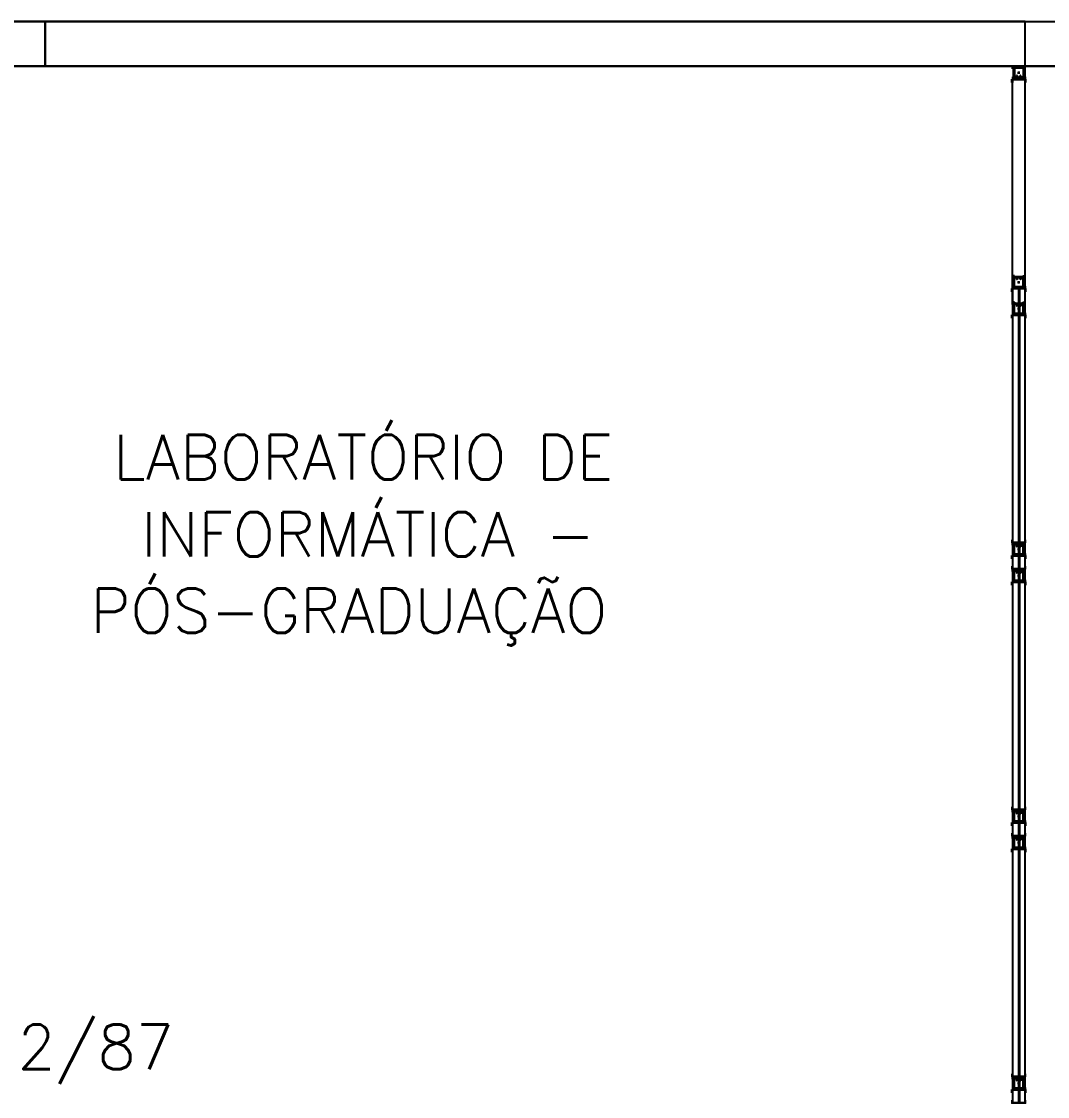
# Model space of a CAD drawing. Header units: millimetres. Extents: x 2280 to 2568, y 1267 to 1403.
# Drawn here: x 2294.126 to 2298.737, y 1353.548 to 1358.378 of the extents above; entities that cross this region are included whole.
import ezdxf

# ---------------------------------------------------------------- set-up
doc = ezdxf.new("R2010")
doc.units = ezdxf.units.MM
for name, color, linetype in [('2', 2, 'Continuous'), ('6', 6, 'Continuous'), ('ALV', 2, 'Continuous'), ('DIV', 2, 'Continuous'), ('ENDEREÇO NOVO', 2, 'Continuous'), ('ESTRUT', 2, 'Continuous'), ('PL-Áreas-Depto', 2, 'Continuous'), ('REVISÃO', 6, 'Continuous'), ('TEXTO', 2, 'Continuous')]:
    doc.layers.add(name, color=color, linetype=linetype)
doc.layers.get('REVISÃO').off()
doc.styles.add('UNB-100', font='simplex.shx', dxfattribs={"height": 0.2})

# ---------------------------------------------------------------- blocks, each defined once
blk = doc.blocks.new('div c mtt')
at = {"layer": 'DIV'}
for p, q in [((-0.0185, 1.2285), (-0.0285, 1.2285)), ((-0.0285, 1.2185), (-0.0285, 1.2285)), ((-0.0265, 1.2185), (-0.0285, 1.2185)), ((-0.0235, 1.2265), (-0.0265, 1.2265)), ((-0.0265, 1.2265), (-0.0265, 1.2185)), ((-0.0235, 1.2265), (-0.0235, 1.1735)), ((-0.0235, 1.2215), (-0.0235, 1.2265)), ((-0.0075, 1.2215), (-0.0235, 1.2215)), ((-0.0215, 1.2265), (-0.0215, 1.2235)), ((-0.0185, 1.2265), (-0.0215, 1.2265)), ((0.0215, 1.2235), (-0.0215, 1.2235)), ((-0.0215, 1.1785), (-0.0215, 1.2215)), ((-0.0095, 1.2195), (-0.0195, 1.2195)), ((-0.0195, 1.1785), (-0.0195, 1.2195)), ((-0.0185, 1.2285), (-0.0185, 1.2265)), ((-0.0095, 1.2195), (-0.0095, 1.2115)), ((-0.0075, 1.2115), (-0.0095, 1.2115)), ((-0.0075, 1.2215), (-0.0075, 1.2115)), ((-0.0055, 1.2135), (-0.0075, 1.2135)), ((-0.0055, 1.2215), (-0.0055, 1.2135)), ((0.0055, 1.2215), (-0.0055, 1.2215)), ((0.0055, 1.2215), (0.0055, 1.2135)), ((0.0075, 1.2135), (0.0055, 1.2135)), ((0.0075, 1.2215), (0.0075, 1.2115)), ((0.0235, 1.2215), (0.0075, 1.2215)), ((0.0095, 1.2115), (0.0075, 1.2115)), ((0.0095, 1.2195), (0.0095, 1.2115)), ((0.0195, 1.2195), (0.0095, 1.2195)), ((0.0185, 1.2265), (0.0185, 1.2285)), ((0.0185, 1.2285), (0.0285, 1.2285)), ((0.0185, 1.2265), (0.0215, 1.2265)), ((0.0195, 1.1785), (0.0195, 1.2195)), ((0.0215, 1.2265), (0.0215, 1.2235)), ((0.0215, 1.1785), (0.0215, 1.2215)), ((0.0235, 1.1735), (0.0235, 1.2265)), ((0.0235, 1.2265), (0.0265, 1.2265)), ((0.0235, 1.2215), (0.0235, 1.2265)), ((0.0265, 1.2185), (0.0265, 1.2265)), ((0.0265, 1.2185), (0.0285, 1.2185)), ((0.0285, 1.2185), (0.0285, 1.2285)), ((-0.0305, 1.1571, 1.35), (-0.0305, 1.1715, 1.35)), ((-0.0305, 1.1715, 1.35), (-0.0185, 1.1715, 1.35)), ((-0.0285, 1.1815), (-0.0285, 1.1715)), ((-0.0265, 1.1815), (-0.0285, 1.1815)), ((-0.0185, 1.1715), (-0.0285, 1.1715)), ((0.0285, 1.1695, 1.35), (-0.0285, 1.1695, 1.35)), ((-0.0285, 1.1695, 1.35), (-0.0285, 1.1571, 1.35)), ((0.0285, 1.1695, 1.35), (-0.0285, 1.1695, 1.35)), ((-0.0285, 1.1695, 1.35), (-0.0285, 0.0305, 1.35)), ((-0.0265, 1.1815), (-0.0265, 1.1735)), ((-0.0235, 1.1735), (-0.0265, 1.1735)), ((-0.0215, 1.1785), (-0.0235, 1.1785)), ((-0.0235, 1.1785), (-0.0235, 1.1735)), ((-0.0215, 1.1735), (-0.0215, 1.1765)), ((0.0215, 1.1765), (-0.0215, 1.1765)), ((-0.0185, 1.1735), (-0.0215, 1.1735)), ((0.0195, 1.1785), (-0.0195, 1.1785)), ((-0.0185, 1.1715, 1.35), (-0.0185, 1.1765, 1.35)), ((-0.0185, 1.1765, 1.35), (-0.0165, 1.1765, 1.35)), ((-0.0185, 1.1715), (-0.0185, 1.1735)), ((-0.0165, 1.1765, 1.35), (-0.0165, 1.1715, 1.35)), ((-0.0165, 1.1715, 1.35), (0.0165, 1.1715, 1.35)), ((-0.0051, 1.2), (0.0051, 1.2)), ((-0.0049, 1.2), (0.0049, 1.2)), ((0, 1.1949), (0, 1.2051)), ((0, 1.1951), (0, 1.2049)), ((0.0165, 1.1715, 1.35), (0.0165, 1.1765, 1.35)), ((0.0165, 1.1765, 1.35), (0.0185, 1.1765, 1.35)), ((0.0185, 1.1765, 1.35), (0.0185, 1.1715, 1.35)), ((0.0185, 1.1735), (0.0185, 1.1715)), ((0.0185, 1.1735), (0.0215, 1.1735)), ((0.0185, 1.1715, 1.35), (0.0305, 1.1715, 1.35)), ((0.0185, 1.1715), (0.0285, 1.1715)), ((0.0235, 1.1785), (0.0215, 1.1785)), ((0.0215, 1.1735), (0.0215, 1.1765)), ((0.0235, 1.1785), (0.0235, 1.1735)), ((0.0235, 1.1735), (0.0265, 1.1735)), ((0.0265, 1.1815), (0.0285, 1.1815)), ((0.0265, 1.1735), (0.0265, 1.1815)), ((0.0285, 1.1815), (0.0285, 1.1715)), ((0.0285, 1.1571, 1.35), (0.0285, 1.1695, 1.35)), ((0.0285, 0.0305, 1.35), (0.0285, 1.1695, 1.35)), ((0.0305, 1.1715, 1.35), (0.0305, 1.1571, 1.35)), ((-0.0285, 1.1571, 1.35), (-0.0305, 1.1571, 1.35)), ((0.0305, 1.1571, 1.35), (0.0285, 1.1571, 1.35)), ((-0.0285, 0.0429, 1.35), (-0.0305, 0.0429, 1.35)), ((-0.0305, 0.0429, 1.35), (-0.0305, 0.0285, 1.35)), ((-0.0305, 0.0285, 1.35), (-0.0185, 0.0285, 1.35)), ((-0.0285, 0.0305, 1.35), (-0.0285, 0.0429, 1.35)), ((0.0285, 0.0305, 1.35), (-0.0285, 0.0305, 1.35)), ((-0.0285, 0.0305, 1.35), (0.0285, 0.0305, 1.35)), ((-0.0185, 0.0285), (-0.0285, 0.0285)), ((-0.0285, 0.0185), (-0.0285, 0.0285)), ((-0.0265, 0.0185), (-0.0285, 0.0185)), ((-0.0235, 0.0265), (-0.0265, 0.0265)), ((-0.0265, 0.0265), (-0.0265, 0.0185)), ((-0.0235, 0.0265), (-0.0235, -0.0265)), ((-0.0235, 0.0215), (-0.0235, 0.0265)), ((-0.0075, 0.0215), (-0.0235, 0.0215)), ((-0.0215, 0.0265), (-0.0215, 0.0235)), ((-0.0185, 0.0265), (-0.0215, 0.0265)), ((0.0215, 0.0235), (-0.0215, 0.0235)), ((-0.0215, -0.0215), (-0.0215, 0.0215)), ((-0.0095, 0.0195), (-0.0195, 0.0195)), ((-0.0195, -0.0215), (-0.0195, 0.0195)), ((-0.0185, 0.0285, 1.35), (-0.0185, 0.0235, 1.35)), ((-0.0185, 0.0285), (-0.0185, 0.0265)), ((-0.0185, 0.0235, 1.35), (-0.0165, 0.0235, 1.35)), ((-0.0165, 0.0235, 1.35), (-0.0165, 0.0285, 1.35)), ((-0.0165, 0.0285, 1.35), (0.0165, 0.0285, 1.35)), ((-0.0095, 0.0195), (-0.0095, 0.0115)), ((-0.0075, 0.0115), (-0.0095, 0.0115)), ((-0.0075, 0.0215), (-0.0075, 0.0115)), ((-0.0055, 0.0135), (-0.0075, 0.0135)), ((-0.0055, 0.0215), (-0.0055, 0.0135)), ((0.0055, 0.0215), (-0.0055, 0.0215)), ((-0.0049, 0), (0.0049, 0)), ((0, -0.0051), (0, 0.0051)), ((0, 0.0051), (0, -0.0051)), ((0, -0.0049), (0, 0.0049)), ((0.0055, 0.0215), (0.0055, 0.0135)), ((0.0075, 0.0135), (0.0055, 0.0135)), ((0.0075, 0.0215), (0.0075, 0.0115)), ((0.0235, 0.0215), (0.0075, 0.0215)), ((0.0095, 0.0115), (0.0075, 0.0115)), ((0.0095, 0.0195), (0.0095, 0.0115)), ((0.0195, 0.0195), (0.0095, 0.0195)), ((0.0165, 0.0285, 1.35), (0.0165, 0.0235, 1.35)), ((0.0165, 0.0235, 1.35), (0.0185, 0.0235, 1.35)), ((0.0185, 0.0235, 1.35), (0.0185, 0.0285, 1.35)), ((0.0185, 0.0285, 1.35), (0.0305, 0.0285, 1.35)), ((0.0185, 0.0265), (0.0185, 0.0285)), ((0.0185, 0.0285), (0.0285, 0.0285)), ((0.0185, 0.0265), (0.0215, 0.0265)), ((0.0195, -0.0215), (0.0195, 0.0195)), ((0.0215, 0.0265), (0.0215, 0.0235)), ((0.0215, -0.0215), (0.0215, 0.0215)), ((0.0235, -0.0265), (0.0235, 0.0265)), ((0.0235, 0.0265), (0.0265, 0.0265)), ((0.0235, 0.0215), (0.0235, 0.0265)), ((0.0265, 0.0185), (0.0265, 0.0265)), ((0.0265, 0.0185), (0.0285, 0.0185)), ((0.0305, 0.0429, 1.35), (0.0285, 0.0429, 1.35)), ((0.0285, 0.0429, 1.35), (0.0285, 0.0305, 1.35)), ((0.0285, 0.0185), (0.0285, 0.0285)), ((0.0305, 0.0285, 1.35), (0.0305, 0.0429, 1.35)), ((-0.0305, -0.0429, 1.35), (-0.0305, -0.0285, 1.35)), ((-0.0305, -0.0285, 1.35), (-0.0185, -0.0285, 1.35)), ((-0.0285, -0.0429, 1.35), (-0.0305, -0.0429, 1.35)), ((-0.0285, -0.0185), (-0.0285, -0.0285)), ((-0.0265, -0.0185), (-0.0285, -0.0185)), ((-0.0185, -0.0285), (-0.0285, -0.0285)), ((0.0285, -0.0305, 1.35), (-0.0285, -0.0305, 1.35)), ((-0.0285, -0.0305, 1.35), (-0.0285, -0.0429, 1.35)), ((0.0285, -0.0305, 1.35), (-0.0285, -0.0305, 1.35)), ((-0.0265, -0.0185), (-0.0265, -0.0265)), ((-0.0235, -0.0265), (-0.0265, -0.0265)), ((-0.0215, -0.0215), (-0.0235, -0.0215)), ((-0.0235, -0.0215), (-0.0235, -0.0265)), ((-0.0215, -0.0265), (-0.0215, -0.0235)), ((0.0215, -0.0235), (-0.0215, -0.0235)), ((-0.0185, -0.0265), (-0.0215, -0.0265)), ((0.0195, -0.0215), (-0.0195, -0.0215)), ((-0.0185, -0.0285, 1.35), (-0.0185, -0.0235, 1.35)), ((-0.0185, -0.0235, 1.35), (-0.0165, -0.0235, 1.35)), ((-0.0185, -0.0285), (-0.0185, -0.0265)), ((-0.0165, -0.0235, 1.35), (-0.0165, -0.0285, 1.35)), ((-0.0165, -0.0285, 1.35), (0.0165, -0.0285, 1.35)), ((-0.0051, 0), (0.0051, 0)), ((-0.0051, 0), (0.0051, 0)), ((0.0165, -0.0285, 1.35), (0.0165, -0.0235, 1.35)), ((0.0165, -0.0235, 1.35), (0.0185, -0.0235, 1.35)), ((0.0185, -0.0235, 1.35), (0.0185, -0.0285, 1.35)), ((0.0185, -0.0265), (0.0185, -0.0285)), ((0.0185, -0.0265), (0.0215, -0.0265)), ((0.0185, -0.0285, 1.35), (0.0305, -0.0285, 1.35)), ((0.0185, -0.0285), (0.0285, -0.0285)), ((0.0235, -0.0215), (0.0215, -0.0215)), ((0.0215, -0.0265), (0.0215, -0.0235)), ((0.0235, -0.0215), (0.0235, -0.0265)), ((0.0235, -0.0265), (0.0265, -0.0265)), ((0.0265, -0.0185), (0.0285, -0.0185)), ((0.0265, -0.0265), (0.0265, -0.0185)), ((0.0285, -0.0185), (0.0285, -0.0285)), ((0.0285, -0.0429, 1.35), (0.0285, -0.0305, 1.35)), ((0.0305, -0.0429, 1.35), (0.0285, -0.0429, 1.35)), ((0.0305, -0.0285, 1.35), (0.0305, -0.0429, 1.35))]:
    blk.add_line(p, q, dxfattribs=at)
at = {"layer": 'DIV', "color": 1}
for p, q in [((-0.0005, 1.1655, 1.35), (-0.0005, 0.0425, 1.35)), ((0.0035, 1.1655, 1.35), (-0.0005, 1.1655, 1.35)), ((0.0035, 1.1655, 1.35), (0.0035, 0.0425, 1.35)), ((0.0035, 0.0425, 1.35), (-0.0005, 0.0425, 1.35))]:
    blk.add_line(p, q, dxfattribs=at)

msp = doc.modelspace()

# ---------------------------------------------------------------- linework, layer by layer
at = {"layer": '2'}
for p, q in [((2289.3743, 1358.3784), (2303.0572, 1358.3784)), ((2294.2322, 1358.3784), (2294.0322, 1358.3784)), ((2294.2322, 1358.3784), (2303.0572, 1358.3784)), ((2294.2322, 1358.3784), (2294.2322, 1358.1784)), ((2294.2322, 1358.1784), (2294.2322, 1358.3784)), ((2303.0572, 1358.1784), (2289.3743, 1358.1784)), ((2294.0322, 1358.1784), (2294.2322, 1358.1784)), ((2294.2322, 1358.1784), (2303.0572, 1358.1784))]:
    msp.add_line(p, q, dxfattribs=at)
at = {"layer": 'ALV'}
for p, q in [((2294.2322, 1358.3784), (2300.2311, 1358.3784)), ((2294.2322, 1358.3784), (2294.2322, 1358.1784)), ((2294.2322, 1358.1784), (2300.0811, 1358.1784))]:
    msp.add_line(p, q, dxfattribs=at)
at = {"layer": 'ALV', "ltscale": 10}
for p, q in [((2298.5794, 1357.1169, -2.85), (2298.5794, 1358.105, 5.8176)), ((2298.6364, 1357.1169, -2.85), (2298.6364, 1358.1174, 5.9751))]:
    msp.add_line(p, q, dxfattribs=at)
at = {"layer": 'DIV'}
for p, q in [((2298.5774, 1358.1784), (2298.5774, 1358.1764)), ((2298.5774, 1358.1764), (2298.5894, 1358.1764)), ((2298.6364, 1358.1784), (2298.5794, 1358.1784)), ((2298.6364, 1358.1784), (2298.5794, 1358.1784)), ((2298.5794, 1358.1664, -1.35), (2298.5794, 1358.1764, -1.35)), ((2298.5894, 1358.1764, -1.35), (2298.5794, 1358.1764, -1.35)), ((2298.5844, 1358.1744, -1.35), (2298.5814, 1358.1744, -1.35)), ((2298.5814, 1358.1664, -1.35), (2298.5814, 1358.1744, -1.35)), ((2298.5844, 1358.1214, -1.35), (2298.5844, 1358.1744, -1.35)), ((2298.5844, 1358.1694, -1.35), (2298.5844, 1358.1744, -1.35)), ((2298.5894, 1358.1744, -1.35), (2298.5864, 1358.1744, -1.35)), ((2298.5864, 1358.1744, -1.35), (2298.5864, 1358.1714, -1.35)), ((2298.5894, 1358.1764), (2298.5894, 1358.1714)), ((2298.5894, 1358.1764, -1.35), (2298.5894, 1358.1744, -1.35)), ((2298.5914, 1358.1714), (2298.5914, 1358.1764)), ((2298.5914, 1358.1764), (2298.6244, 1358.1764)), ((2298.6244, 1358.1764), (2298.6244, 1358.1714)), ((2298.6264, 1358.1714), (2298.6264, 1358.1764)), ((2298.6264, 1358.1764), (2298.6384, 1358.1764)), ((2298.6264, 1358.1764, -1.35), (2298.6364, 1358.1764, -1.35)), ((2298.6264, 1358.1744, -1.35), (2298.6264, 1358.1764, -1.35)), ((2298.6264, 1358.1744, -1.35), (2298.6294, 1358.1744, -1.35)), ((2298.6294, 1358.1744, -1.35), (2298.6294, 1358.1714, -1.35)), ((2298.6314, 1358.1744, -1.35), (2298.6314, 1358.1214, -1.35)), ((2298.6314, 1358.1744, -1.35), (2298.6344, 1358.1744, -1.35)), ((2298.6314, 1358.1694, -1.35), (2298.6314, 1358.1744, -1.35)), ((2298.6344, 1358.1744, -1.35), (2298.6344, 1358.1664, -1.35)), ((2298.6364, 1358.1664, -1.35), (2298.6364, 1358.1764, -1.35)), ((2298.6384, 1358.1764), (2298.6384, 1358.1784)), ((2298.5814, 1358.1664, -1.35), (2298.5794, 1358.1664, -1.35)), ((2298.5814, 1358.1294, -1.35), (2298.5794, 1358.1294, -1.35)), ((2298.5794, 1358.1294, -1.35), (2298.5794, 1358.1194, -1.35)), ((2298.5814, 1358.1214, -1.35), (2298.5814, 1358.1294, -1.35)), ((2298.5864, 1358.1694, -1.35), (2298.5844, 1358.1694, -1.35)), ((2298.6004, 1358.1264, -1.35), (2298.5844, 1358.1264, -1.35)), ((2298.5844, 1358.1264, -1.35), (2298.5844, 1358.1214, -1.35)), ((2298.6294, 1358.1714, -1.35), (2298.5864, 1358.1714, -1.35)), ((2298.5864, 1358.1694, -1.35), (2298.5864, 1358.1264, -1.35)), ((2298.6294, 1358.1244, -1.35), (2298.5864, 1358.1244, -1.35)), ((2298.5864, 1358.1214, -1.35), (2298.5864, 1358.1244, -1.35)), ((2298.5884, 1358.1694, -1.35), (2298.5884, 1358.1284, -1.35)), ((2298.6274, 1358.1694, -1.35), (2298.5884, 1358.1694, -1.35)), ((2298.5984, 1358.1284, -1.35), (2298.5884, 1358.1284, -1.35)), ((2298.5894, 1358.1714), (2298.5914, 1358.1714)), ((2298.5894, 1358.1194), (2298.5894, 1358.1244)), ((2298.5894, 1358.1244), (2298.5914, 1358.1244)), ((2298.5914, 1358.1244), (2298.5914, 1358.1194)), ((2298.5984, 1358.1284, -1.35), (2298.5984, 1358.1364, -1.35)), ((2298.6004, 1358.1364, -1.35), (2298.5984, 1358.1364, -1.35)), ((2298.6004, 1358.1264, -1.35), (2298.6004, 1358.1364, -1.35)), ((2298.6024, 1358.1344, -1.35), (2298.6004, 1358.1344, -1.35)), ((2298.6024, 1358.1264, -1.35), (2298.6024, 1358.1344, -1.35)), ((2298.6134, 1358.1264, -1.35), (2298.6024, 1358.1264, -1.35)), ((2298.6028, 1358.1479, -1.35), (2298.613, 1358.1479, -1.35)), ((2298.6028, 1358.1479, -1.35), (2298.613, 1358.1479, -1.35)), ((2298.6029, 1358.1479, -1.35), (2298.6128, 1358.1479, -1.35)), ((2298.6079, 1358.153, -1.35), (2298.6079, 1358.1428, -1.35)), ((2298.6079, 1358.1428, -1.35), (2298.6079, 1358.153, -1.35)), ((2298.6079, 1358.1529, -1.35), (2298.6079, 1358.143, -1.35)), ((2298.6134, 1358.1264, -1.35), (2298.6134, 1358.1344, -1.35)), ((2298.6154, 1358.1344, -1.35), (2298.6134, 1358.1344, -1.35)), ((2298.6154, 1358.1264, -1.35), (2298.6154, 1358.1364, -1.35)), ((2298.6174, 1358.1364, -1.35), (2298.6154, 1358.1364, -1.35)), ((2298.6314, 1358.1264, -1.35), (2298.6154, 1358.1264, -1.35)), ((2298.6174, 1358.1284, -1.35), (2298.6174, 1358.1364, -1.35)), ((2298.6274, 1358.1284, -1.35), (2298.6174, 1358.1284, -1.35)), ((2298.6244, 1358.1714), (2298.6264, 1358.1714)), ((2298.6244, 1358.1194), (2298.6244, 1358.1244)), ((2298.6244, 1358.1244), (2298.6264, 1358.1244)), ((2298.6264, 1358.1244), (2298.6264, 1358.1194)), ((2298.6274, 1358.1694, -1.35), (2298.6274, 1358.1284, -1.35)), ((2298.6294, 1358.1694, -1.35), (2298.6294, 1358.1264, -1.35)), ((2298.6314, 1358.1694, -1.35), (2298.6294, 1358.1694, -1.35)), ((2298.6294, 1358.1214, -1.35), (2298.6294, 1358.1244, -1.35)), ((2298.6314, 1358.1264, -1.35), (2298.6314, 1358.1214, -1.35)), ((2298.6344, 1358.1664, -1.35), (2298.6364, 1358.1664, -1.35)), ((2298.6344, 1358.1294, -1.35), (2298.6364, 1358.1294, -1.35)), ((2298.6344, 1358.1294, -1.35), (2298.6344, 1358.1214, -1.35)), ((2298.6364, 1358.1294, -1.35), (2298.6364, 1358.1194, -1.35)), ((2298.5774, 1358.105), (2298.5774, 1358.1194)), ((2298.5774, 1358.1194), (2298.5894, 1358.1194)), ((2298.5794, 1358.105), (2298.5774, 1358.105)), ((2298.5894, 1358.1194, -1.35), (2298.5794, 1358.1194, -1.35)), ((2298.6364, 1358.1174), (2298.5794, 1358.1174)), ((2298.5794, 1358.1174), (2298.5794, 1358.105)), ((2298.5794, 1358.1174), (2298.6364, 1358.1174)), ((2298.5844, 1358.1214, -1.35), (2298.5814, 1358.1214, -1.35)), ((2298.5894, 1358.1214, -1.35), (2298.5864, 1358.1214, -1.35)), ((2298.5894, 1358.1194, -1.35), (2298.5894, 1358.1214, -1.35)), ((2298.5914, 1358.1194), (2298.6244, 1358.1194)), ((2298.6264, 1358.1214, -1.35), (2298.6294, 1358.1214, -1.35)), ((2298.6264, 1358.1214, -1.35), (2298.6264, 1358.1194, -1.35)), ((2298.6264, 1358.1194), (2298.6384, 1358.1194)), ((2298.6264, 1358.1194, -1.35), (2298.6364, 1358.1194, -1.35)), ((2298.6314, 1358.1214, -1.35), (2298.6344, 1358.1214, -1.35)), ((2298.6364, 1358.105), (2298.6364, 1358.1174)), ((2298.6384, 1358.105), (2298.6364, 1358.105)), ((2298.6384, 1358.1194), (2298.6384, 1358.105))]:
    msp.add_line(p, q, dxfattribs=at)
at = {"layer": 'ESTRUT'}
msp.add_lwpolyline([(2294.2322, 1358.3784), (2294.0322, 1358.3784), (2294.0322, 1358.1784), (2294.2322, 1358.1784)], close=True, dxfattribs=at)
at = {"layer": 'PL-Áreas-Depto'}
msp.add_lwpolyline([(2300.2322, 1339.9584), (2300.2322, 1340.1784), (2298.6364, 1340.1784), (2298.6364, 1358.3784), (2291.2322, 1358.3784), (2282.0322, 1358.3784), (2282.0322, 1358.1234), (2281.9922, 1358.1234), (2281.9922, 1352.4334), (2282.0322, 1352.4334), (2282.0322, 1352.1234), (2281.9922, 1352.1234), (2281.9922, 1346.4334), (2282.0322, 1346.4334), (2282.0322, 1346.1234), (2281.9922, 1346.1234), (2281.9922, 1340.4334), (2282.0322, 1340.4334), (2282.0322, 1340.1784), (2285.0322, 1340.1784), (2285.0322, 1339.9584)], dxfattribs=at)

# ---------------------------------------------------------------- block references
at = {"layer": '6'}
msp.add_blockref('div c mtt', (2298.6079, 1352.4069), dxfattribs=at)
at = {"layer": 'DIV'}
for p in [(2298.6079, 1356.0069), (2298.6079, 1354.8069), (2298.6079, 1353.6069)]:
    msp.add_blockref('div c mtt', p, dxfattribs=at)
at = {"layer": 'REVISÃO'}
for p in [(2298.6079, 1355.8884, -2.85), (2298.6079, 1354.6884, -2.85), (2298.6079, 1353.4884, -2.85)]:
    msp.add_blockref('div c mtt', p, dxfattribs=at)

# ---------------------------------------------------------------- texts
at = {"layer": 'ENDEREÇO NOVO', "style": 'UNB-100'}
msp.add_text('A1-12/87', height=0.2, dxfattribs=at).set_placement((2293.3882, 1353.6707, 0.7456))
at = {"layer": 'TEXTO', "style": 'UNB-100'}
for s, p in [('LABORATÓRIO DE', (2294.5391, 1356.3204)), ('INFORMÁTICA -', (2294.6645, 1355.9737)), (' PÓS-GRADUAÇÃO', (2294.2991, 1355.6311))]:
    msp.add_text(s, height=0.2, dxfattribs=at).set_placement(p)

doc.saveas('drawing.dxf')
